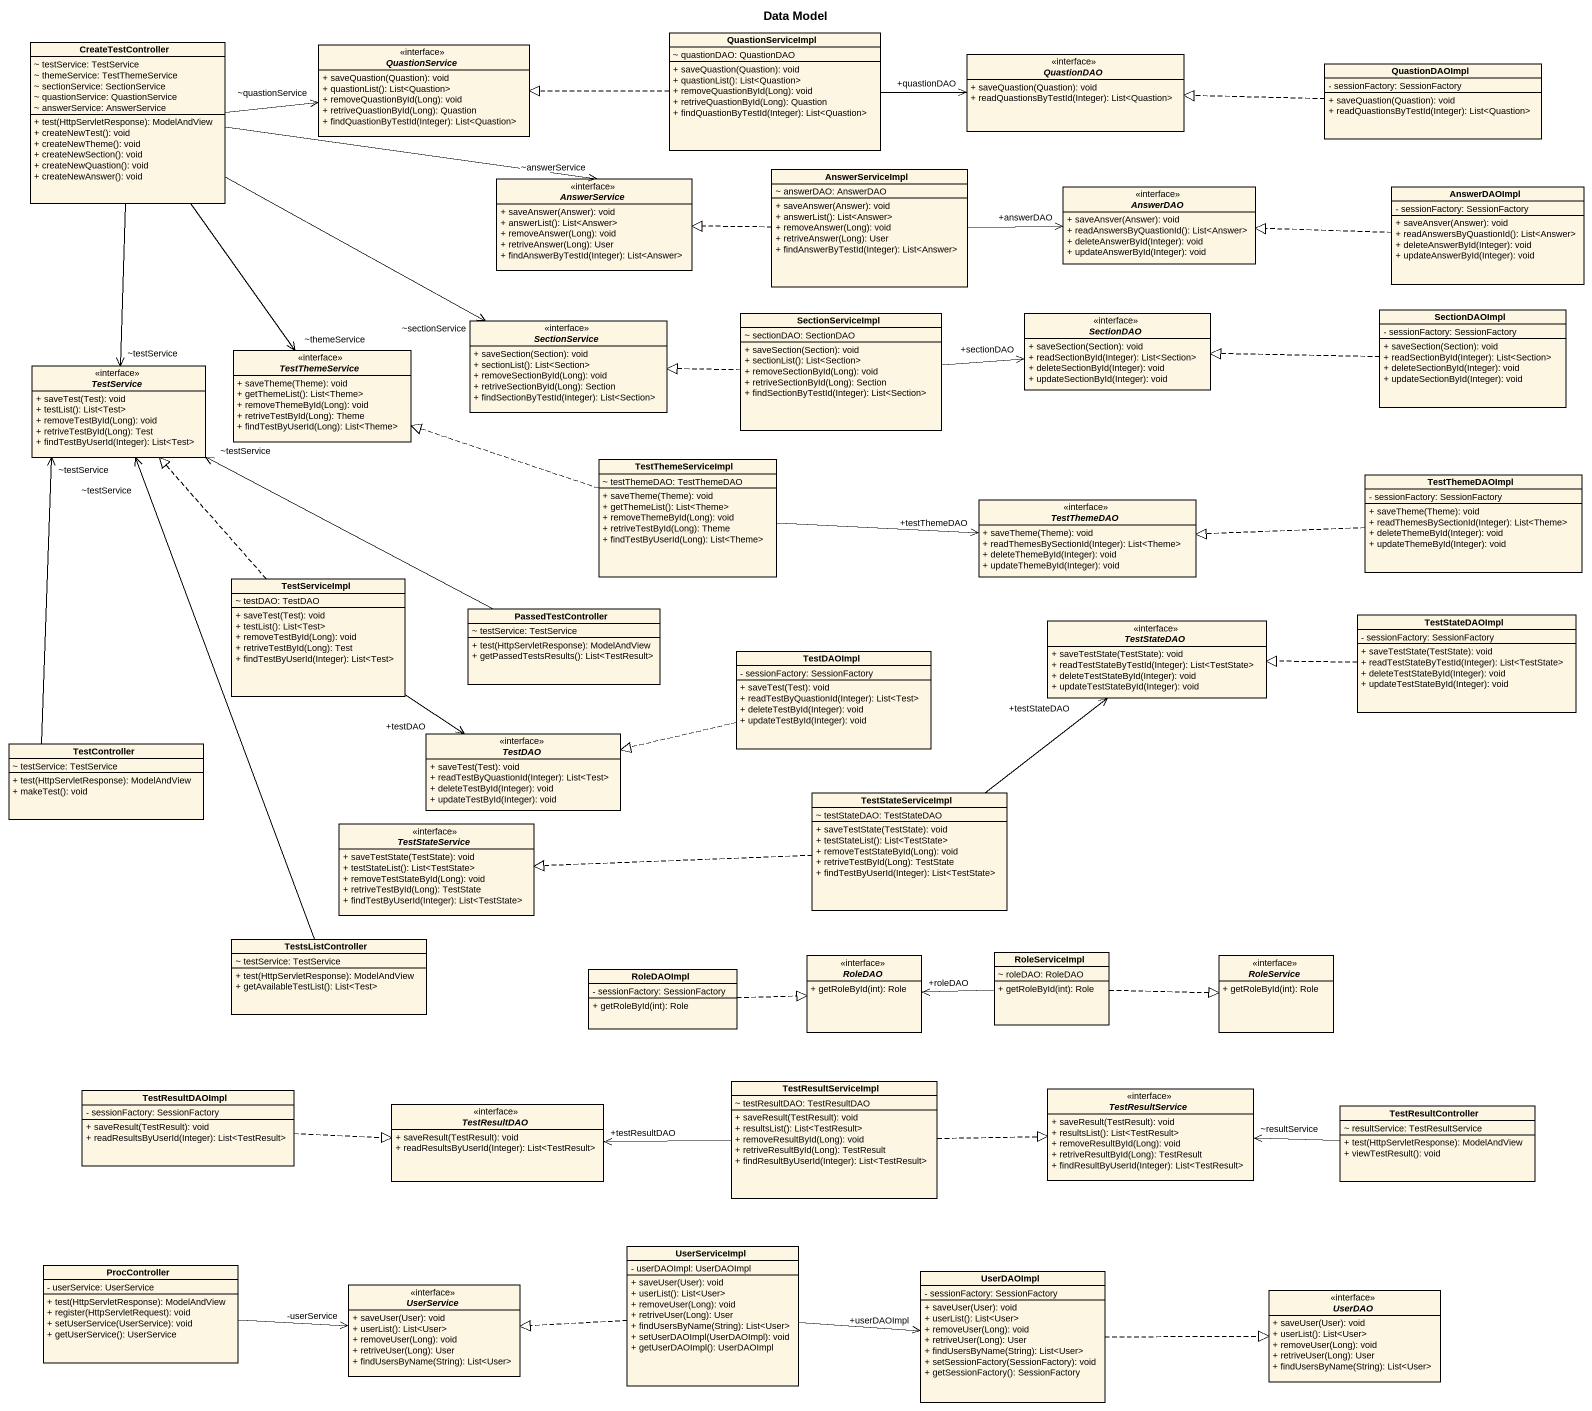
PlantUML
@startuml
title Data Model
hide circle
hide empty members
skinparam classAttributeIconSize 0
class QuastionServiceImpl {
  ~ quastionDAO: QuastionDAO
  + saveQuastion(Quastion): void
  + quastionList(): List<Quastion>
  + removeQuastionById(Long): void
  + retriveQuastionById(Long): Quastion
  + findQuastionByTestId(Integer): List<Quastion>
}
class CreateTestController {
  ~ testService: TestService
  ~ themeService: TestThemeService
  ~ sectionService: SectionService
  ~ quastionService: QuastionService
  ~ answerService: AnswerService
  + test(HttpServletResponse): ModelAndView
  + createNewTest(): void
  + createNewTheme(): void
  + createNewSection(): void
  + createNewQuastion(): void
  + createNewAnswer(): void
}
interface QuastionService <<interface>> {
  + saveQuastion(Quastion): void
  + quastionList(): List<Quastion>
  + removeQuastionById(Long): void
  + retriveQuastionById(Long): Quastion
  + findQuastionByTestId(Integer): List<Quastion>
}
interface QuastionDAO <<interface>> {
  + saveQuastion(Quastion): void
  + readQuastionsByTestId(Integer): List<Quastion>
}
class QuastionDAOImpl {
  - sessionFactory: SessionFactory
  + saveQuastion(Quastion): void
  + readQuastionsByTestId(Integer): List<Quastion>
}
interface AnswerService <<interface>> {
  + saveAnswer(Answer): void
  + answerList(): List<Answer>
  + removeAnswer(Long): void
  + retriveAnswer(Long): User
  + findAnswerByTestId(Integer): List<Answer>
}
class AnswerServiceImpl {
  ~ answerDAO: AnswerDAO
  + saveAnswer(Answer): void
  + answerList(): List<Answer>
  + removeAnswer(Long): void
  + retriveAnswer(Long): User
  + findAnswerByTestId(Integer): List<Answer>
}
interface AnswerDAO <<interface>> {
  + saveAnsver(Answer): void
  + readAnswersByQuastionId(): List<Answer>
  + deleteAnswerById(Integer): void
  + updateAnswerById(Integer): void
}
class AnswerDAOImpl {
  - sessionFactory: SessionFactory
  + saveAnsver(Answer): void
  + readAnswersByQuastionId(): List<Answer>
  + deleteAnswerById(Integer): void
  + updateAnswerById(Integer): void
}
interface SectionService <<interface>> {
  + saveSection(Section): void
  + sectionList(): List<Section>
  + removeSectionById(Long): void
  + retriveSectionById(Long): Section
  + findSectionByTestId(Integer): List<Section>
}
class SectionServiceImpl {
  ~ sectionDAO: SectionDAO
  + saveSection(Section): void
  + sectionList(): List<Section>
  + removeSectionById(Long): void
  + retriveSectionById(Long): Section
  + findSectionByTestId(Integer): List<Section>
}
interface SectionDAO <<interface>> {
  + saveSection(Section): void
  + readSectionById(Integer): List<Section>
  + deleteSectionById(Integer): void
  + updateSectionById(Integer): void
}
class SectionDAOImpl {
  - sessionFactory: SessionFactory
  + saveSection(Section): void
  + readSectionById(Integer): List<Section>
  + deleteSectionById(Integer): void
  + updateSectionById(Integer): void
}
interface TestService <<interface>> {
  + saveTest(Test): void
  + testList(): List<Test>
  + removeTestById(Long): void
  + retriveTestById(Long): Test
  + findTestByUserId(Integer): List<Test>
}
interface TestThemeService <<interface>> {
  + saveTheme(Theme): void
  + getThemeList(): List<Theme>
  + removeThemeById(Long): void
  + retriveTestById(Long): Theme
  + findTestByUserId(Long): List<Theme>
}
class TestThemeServiceImpl {
  ~ testThemeDAO: TestThemeDAO
  + saveTheme(Theme): void
  + getThemeList(): List<Theme>
  + removeThemeById(Long): void
  + retriveTestById(Long): Theme
  + findTestByUserId(Long): List<Theme>
}
class TestThemeDAOImpl {
  - sessionFactory: SessionFactory
  + saveTheme(Theme): void
  + readThemesBySectionId(Integer): List<Theme>
  + deleteThemeById(Integer): void
  + updateThemeById(Integer): void
}
interface TestThemeDAO <<interface>> {
  + saveTheme(Theme): void
  + readThemesBySectionId(Integer): List<Theme>
  + deleteThemeById(Integer): void
  + updateThemeById(Integer): void
}
class TestServiceImpl {
  ~ testDAO: TestDAO
  + saveTest(Test): void
  + testList(): List<Test>
  + removeTestById(Long): void
  + retriveTestById(Long): Test
  + findTestByUserId(Integer): List<Test>
}
class PassedTestController {
  ~ testService: TestService
  + test(HttpServletResponse): ModelAndView
  + getPassedTestsResults(): List<TestResult>
}
class TestDAOImpl {
  - sessionFactory: SessionFactory
  + saveTest(Test): void
  + readTestByQuastionId(Integer): List<Test>
  + deleteTestById(Integer): void
  + updateTestById(Integer): void
}
interface TestStateDAO <<interface>> {
  + saveTestState(TestState): void
  + readTestStateByTestId(Integer): List<TestState>
  + deleteTestStateById(Integer): void
  + updateTestStateById(Integer): void
}
class TestStateDAOImpl {
  - sessionFactory: SessionFactory
  + saveTestState(TestState): void
  + readTestStateByTestId(Integer): List<TestState>
  + deleteTestStateById(Integer): void
  + updateTestStateById(Integer): void
}
class TestController {
  ~ testService: TestService
  + test(HttpServletResponse): ModelAndView
  + makeTest(): void
}
interface TestDAO <<interface>> {
  + saveTest(Test): void
  + readTestByQuastionId(Integer): List<Test>
  + deleteTestById(Integer): void
  + updateTestById(Integer): void
}
class TestStateServiceImpl {
  ~ testStateDAO: TestStateDAO
  + saveTestState(TestState): void
  + testStateList(): List<TestState>
  + removeTestStateById(Long): void
  + retriveTestById(Long): TestState
  + findTestByUserId(Integer): List<TestState>
}
interface TestStateService <<interface>> {
  + saveTestState(TestState): void
  + testStateList(): List<TestState>
  + removeTestStateById(Long): void
  + retriveTestById(Long): TestState
  + findTestByUserId(Integer): List<TestState>
}
class TestsListController {
  ~ testService: TestService
  + test(HttpServletResponse): ModelAndView
  + getAvailableTestList(): List<Test>
}
interface RoleDAO <<interface>> {
  + getRoleById(int): Role
}
class RoleServiceImpl {
  ~ roleDAO: RoleDAO
  + getRoleById(int): Role
}
interface RoleService <<interface>> {
  + getRoleById(int): Role
}
class RoleDAOImpl {
  - sessionFactory: SessionFactory
  + getRoleById(int): Role
}
class TestResultDAOImpl {
  - sessionFactory: SessionFactory
  + saveResult(TestResult): void
  + readResultsByUserId(Integer): List<TestResult>
}
interface TestResultDAO <<interface>> {
  + saveResult(TestResult): void
  + readResultsByUserId(Integer): List<TestResult>
}
class TestResultServiceImpl {
  ~ testResultDAO: TestResultDAO
  + saveResult(TestResult): void
  + resultsList(): List<TestResult>
  + removeResultById(Long): void
  + retriveResultById(Long): TestResult
  + findResultByUserId(Integer): List<TestResult>
}
interface TestResultService <<interface>> {
  + saveResult(TestResult): void
  + resultsList(): List<TestResult>
  + removeResultById(Long): void
  + retriveResultById(Long): TestResult
  + findResultByUserId(Integer): List<TestResult>
}
class TestResultController {
  ~ resultService: TestResultService
  + test(HttpServletResponse): ModelAndView
  + viewTestResult(): void
}
class ProcController {
  - userService: UserService
  + test(HttpServletResponse): ModelAndView
  + register(HttpServletRequest): void
  + setUserService(UserService): void
  + getUserService(): UserService
}
class UserServiceImpl {
  - userDAOImpl: UserDAOImpl
  + saveUser(User): void
  + userList(): List<User>
  + removeUser(Long): void
  + retriveUser(Long): User
  + findUsersByName(String): List<User>
  + setUserDAOImpl(UserDAOImpl): void
  + getUserDAOImpl(): UserDAOImpl
}
class UserDAOImpl {
  - sessionFactory: SessionFactory
  + saveUser(User): void
  + userList(): List<User>
  + removeUser(Long): void
  + retriveUser(Long): User
  + findUsersByName(String): List<User>
  + setSessionFactory(SessionFactory): void
  + getSessionFactory(): SessionFactory
}
interface UserService <<interface>> {
  + saveUser(User): void
  + userList(): List<User>
  + removeUser(Long): void
  + retriveUser(Long): User
  + findUsersByName(String): List<User>
}
interface UserDAO <<interface>> {
  + saveUser(User): void
  + userList(): List<User>
  + removeUser(Long): void
  + retriveUser(Long): User
  + findUsersByName(String): List<User>
}
QuastionServiceImpl .left.|> QuastionService
QuastionServiceImpl -right-> "+quastionDAO" QuastionDAO
CreateTestController -right-> "~quastionService" QuastionService
CreateTestController -right-> "~answerService" AnswerService
CreateTestController -right-> "~sectionService" SectionService
CreateTestController --> "~testService" TestService
CreateTestController --> "~themeService" TestThemeService
QuastionDAOImpl .left.|> QuastionDAO
AnswerServiceImpl .left.|> AnswerService
AnswerServiceImpl -right-> "+answerDAO" AnswerDAO
AnswerDAOImpl .left.|> AnswerDAO
SectionServiceImpl .left.|> SectionService
SectionServiceImpl -right-> "+sectionDAO" SectionDAO
SectionDAOImpl .left.|> SectionDAO
TestThemeServiceImpl .left.|> TestThemeService
TestThemeServiceImpl -right-> "+testThemeDAO" TestThemeDAO
TestThemeDAOImpl .left.|> TestThemeDAO
TestServiceImpl .up.|> TestService
TestServiceImpl --> "+testDAO" TestDAO
PassedTestController -left-> "~testService" TestService
TestDAOImpl .left.|> TestDAO
TestStateDAOImpl .left.|> TestStateDAO
TestController -up-> "~testService" TestService
TestStateServiceImpl -up-> "+testStateDAO" TestStateDAO
TestStateServiceImpl .left.|> TestStateService
TestsListController -up-> "~testService" TestService
RoleServiceImpl -left-> "+roleDAO" RoleDAO
RoleServiceImpl .right.|> RoleService
RoleDAOImpl .right.|> RoleDAO
TestResultDAOImpl .right.|> TestResultDAO
TestResultServiceImpl -left-> "+testResultDAO" TestResultDAO
TestResultServiceImpl .right.|> TestResultService
TestResultController -left-> "~resultService" TestResultService
ProcController -right-> "-userService" UserService
UserServiceImpl -right-> "+userDAOImpl" UserDAOImpl
UserServiceImpl .left.|> UserService
UserDAOImpl .right.|> UserDAO
@enduml
